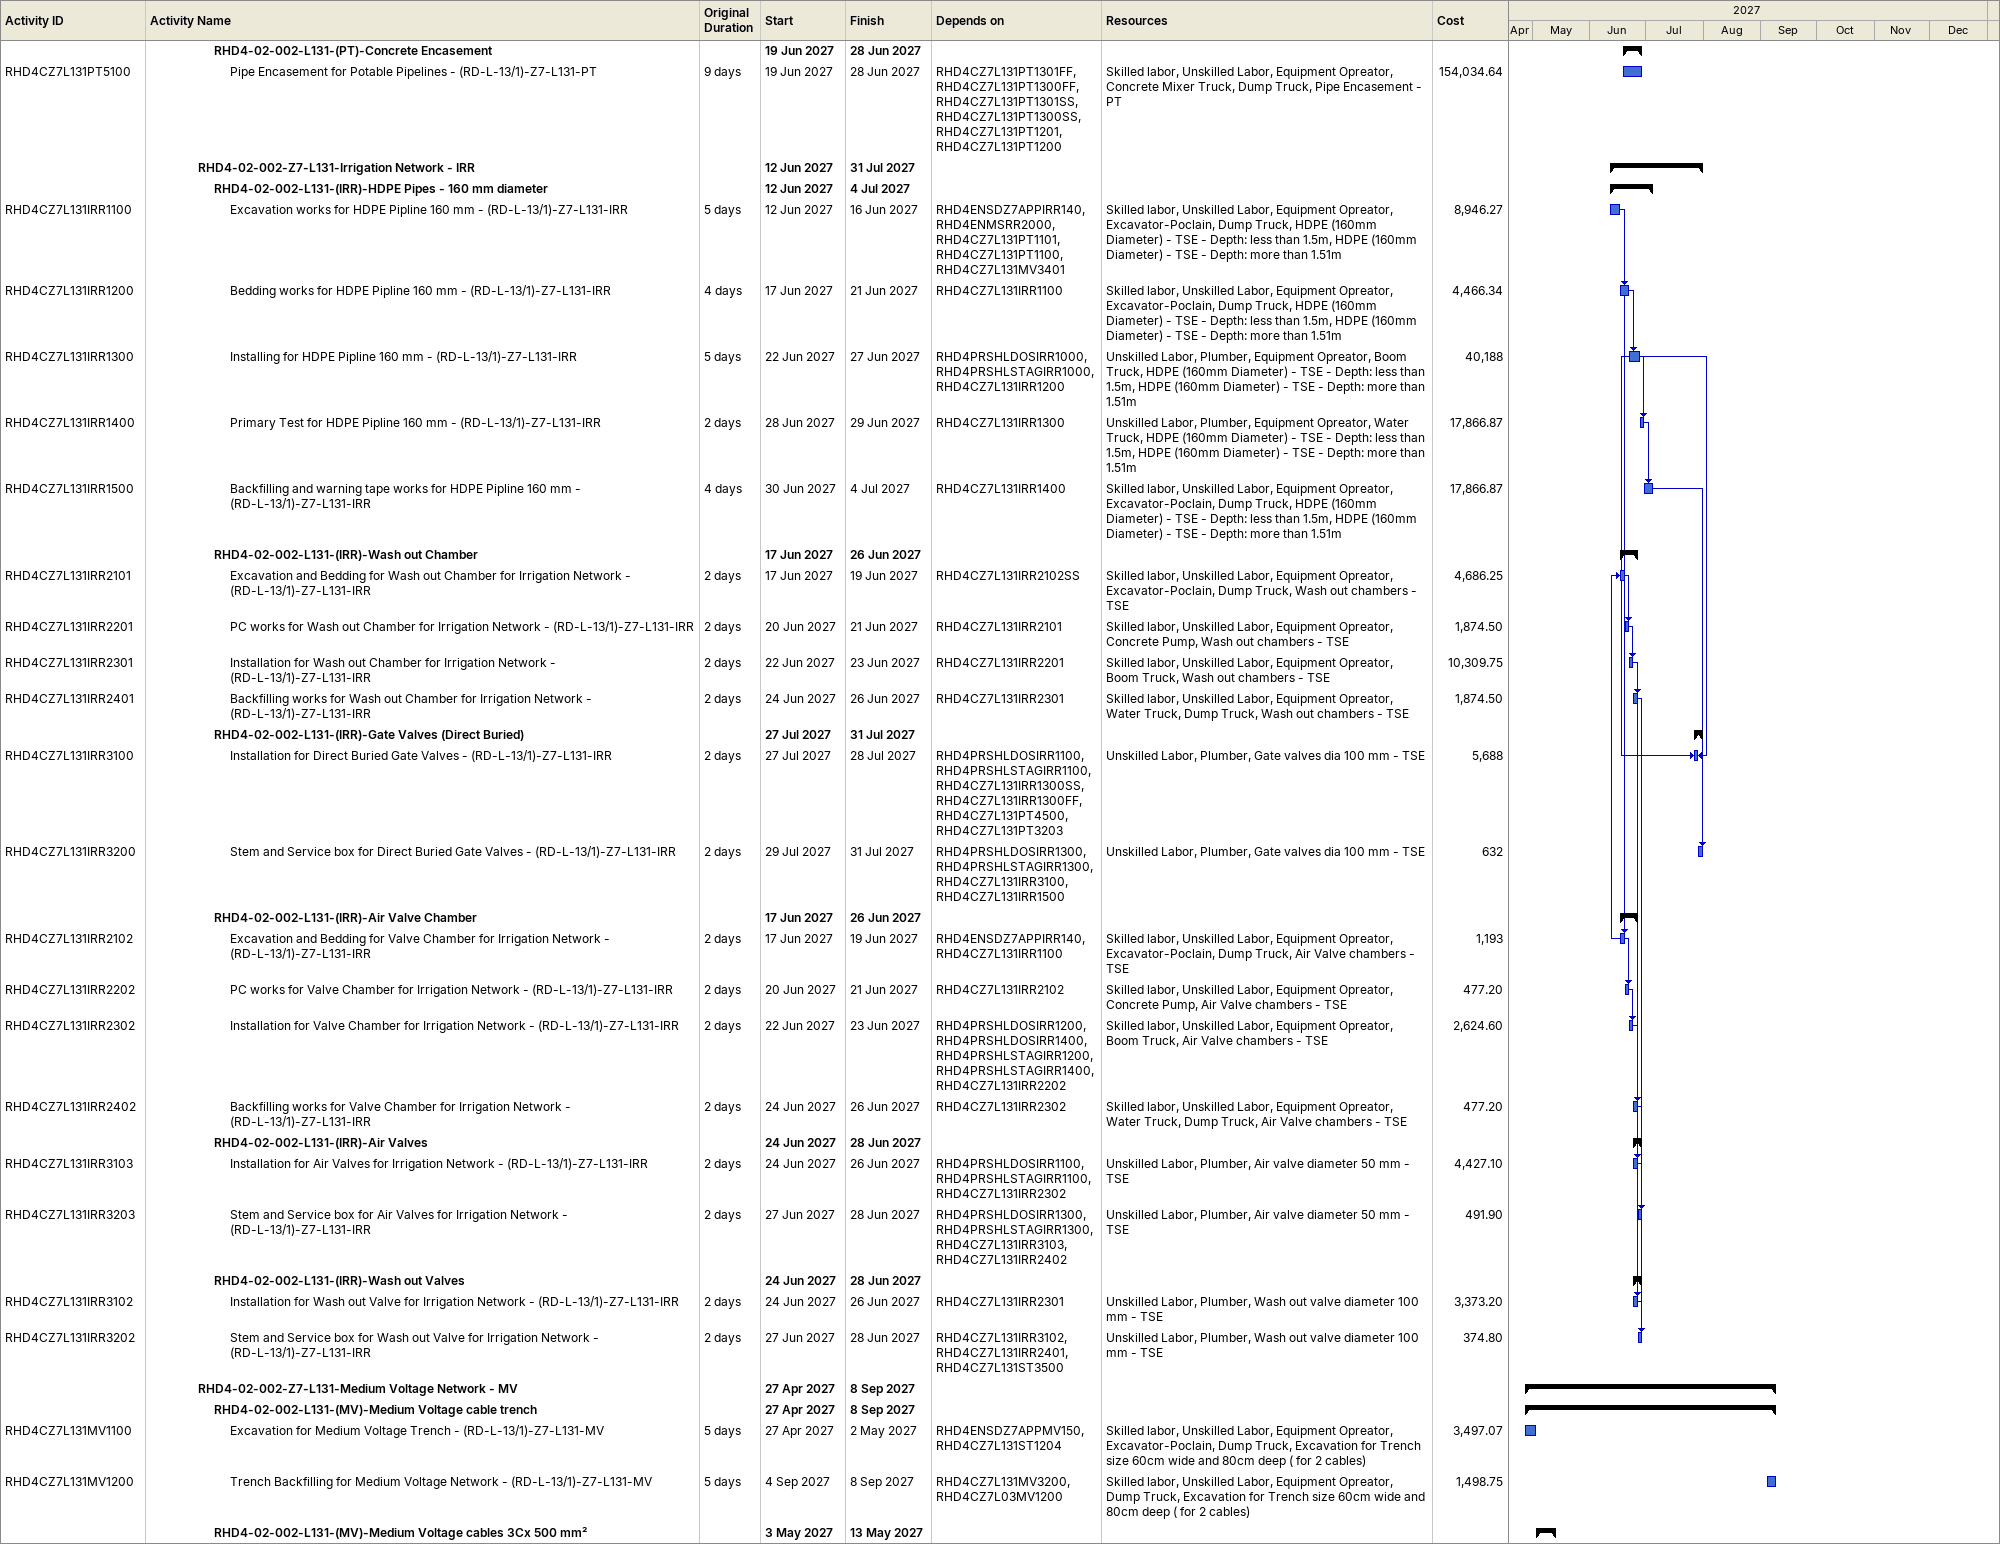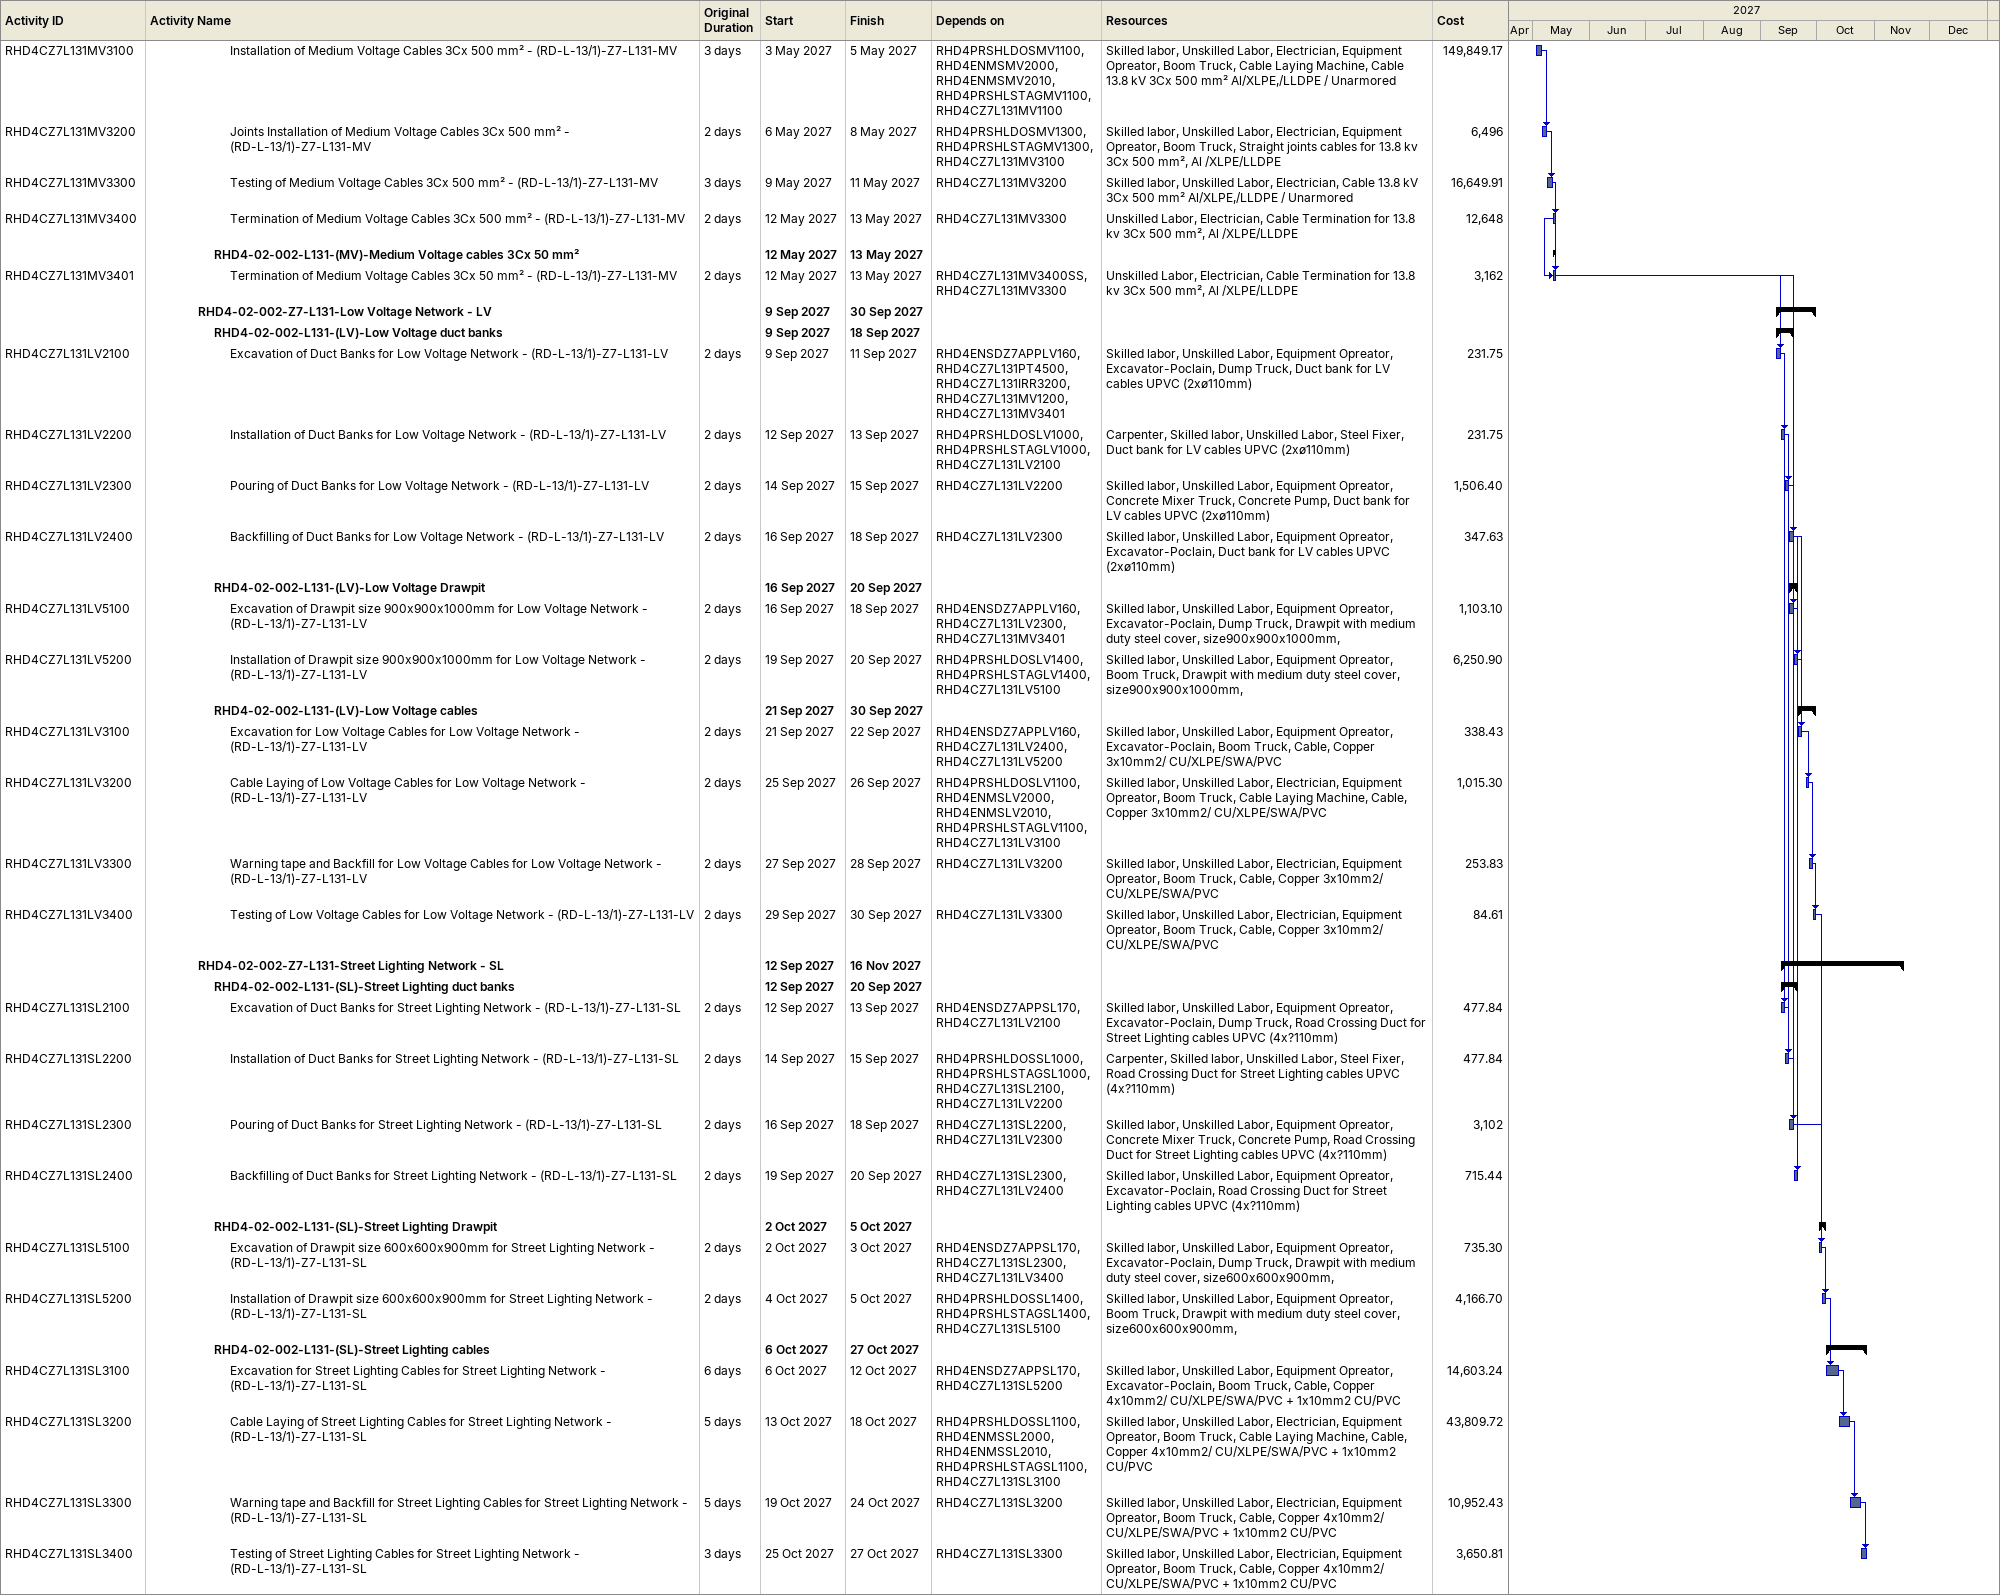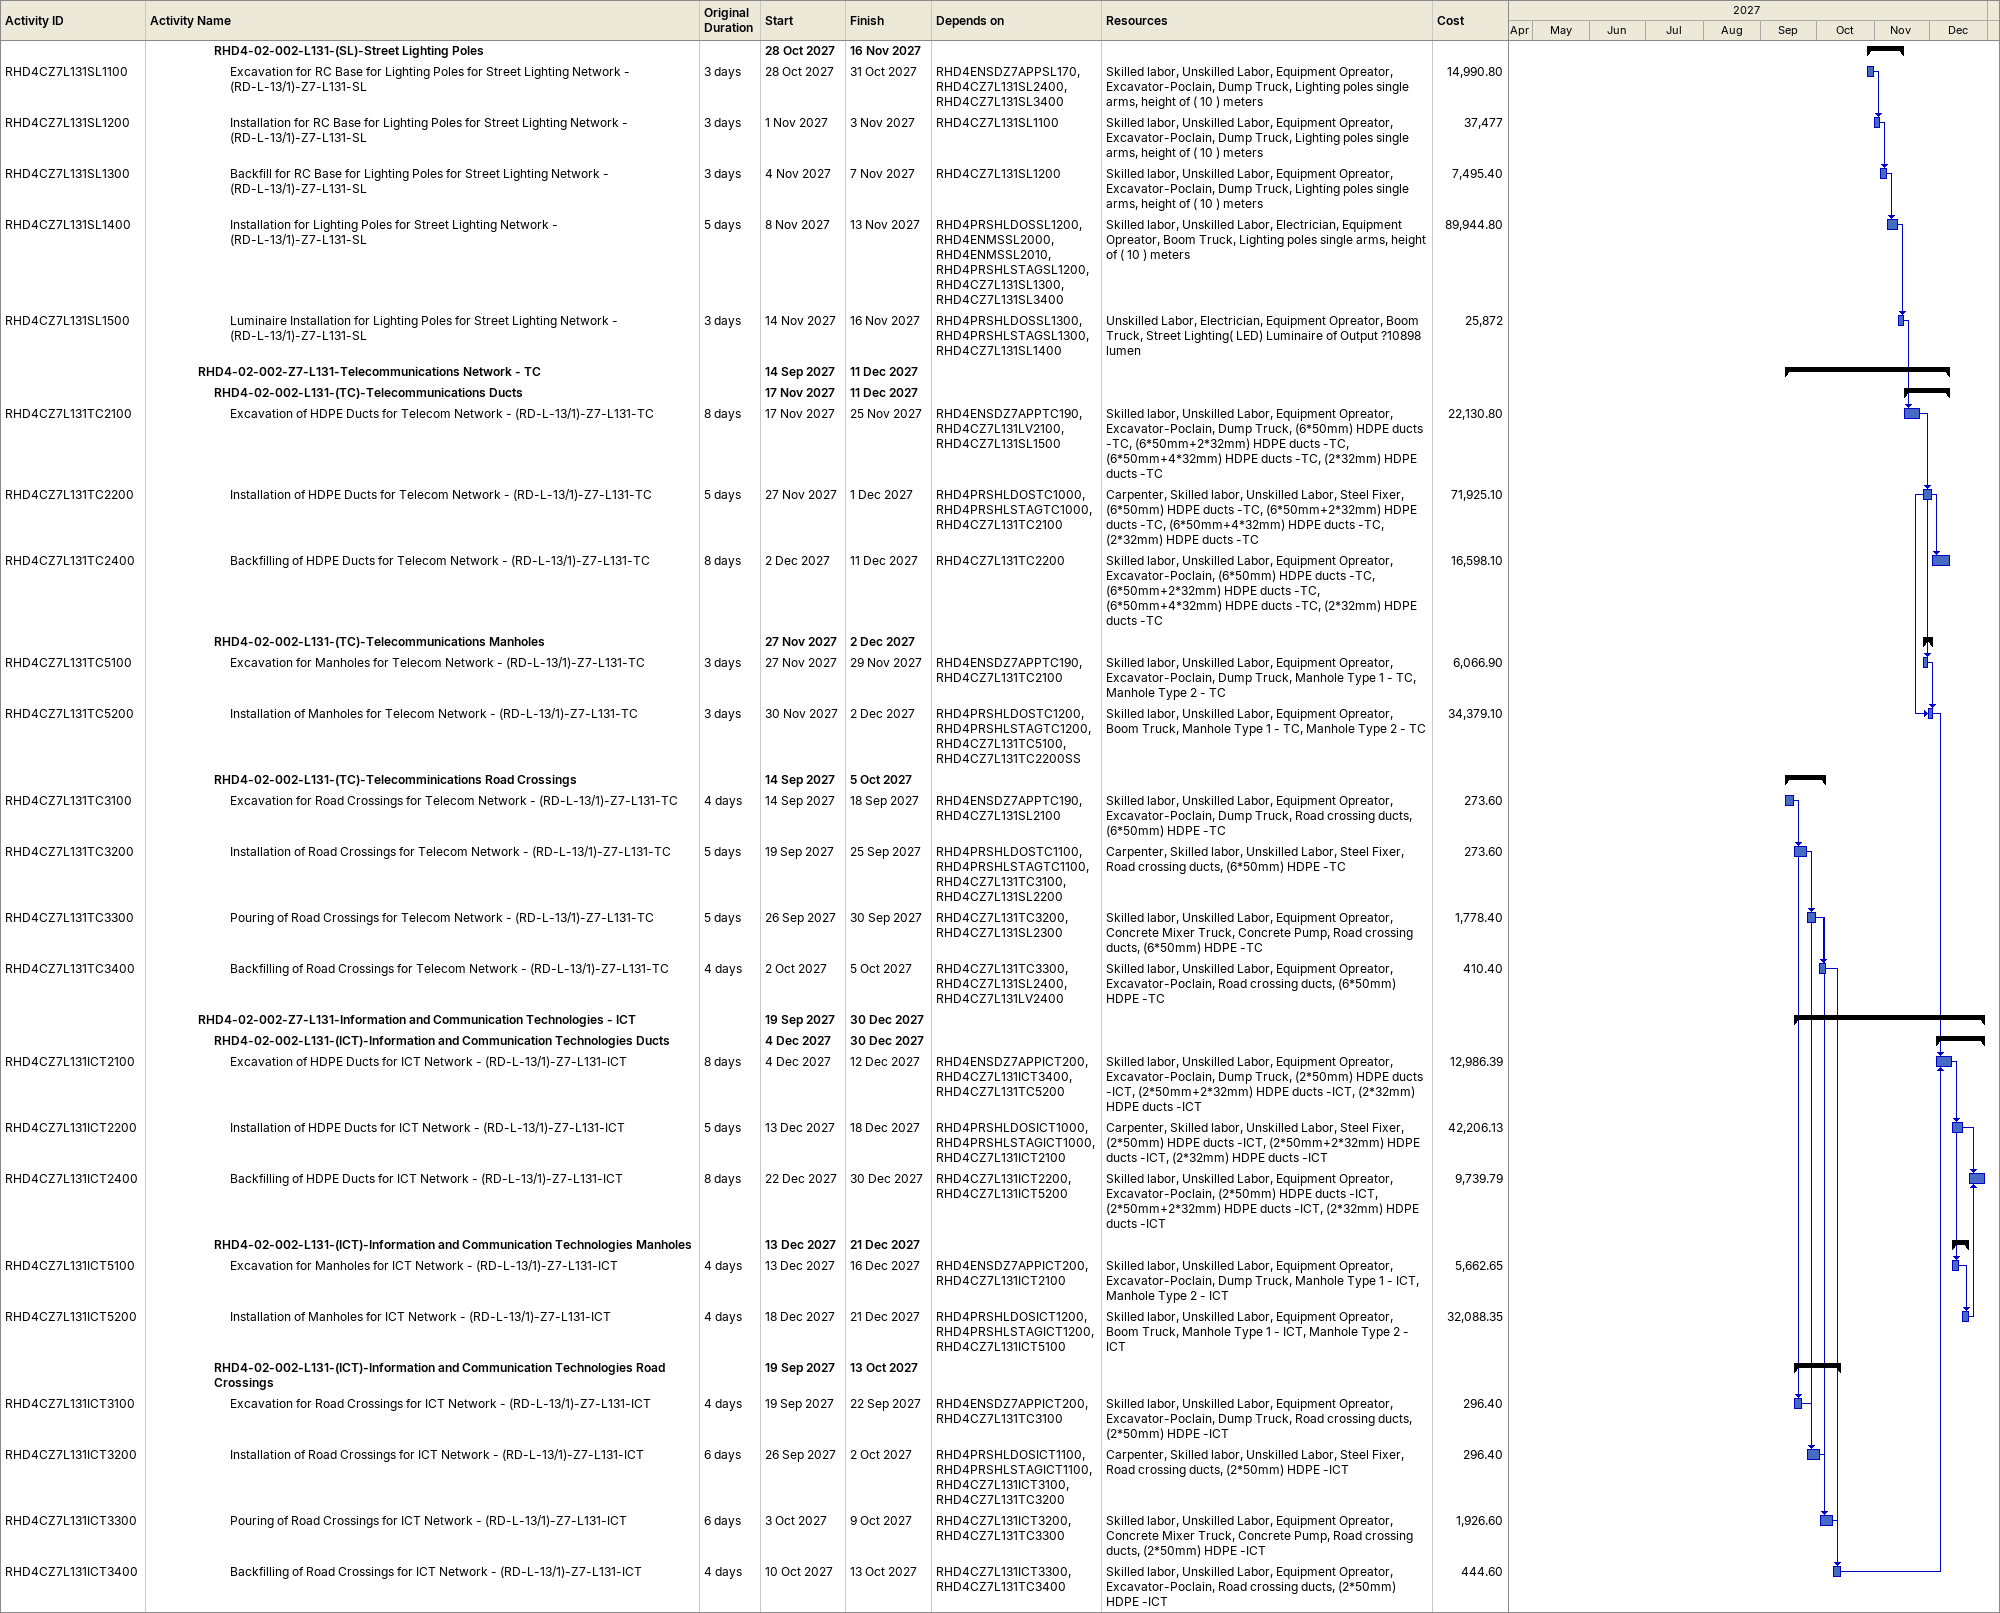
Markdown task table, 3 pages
| ID | Level | Task | Original duration | Start | Finish | Predecessors | Resources | Cost |
|---|---|---|---|---|---|---|---|---|
|  | 5 | **RHD4-02-002-L131-(PT)-Concrete Encasement** |  | 2027-06-19 | 2027-06-28 |  |  |  |
| RHD4CZ7L131PT5100 | 6 | Pipe Encasement for Potable Pipelines - (RD-L-13/1)-Z7-L131-PT | 9d | 2027-06-19 | 2027-06-28 | RHD4CZ7L131PT1301FF, RHD4CZ7L131PT1300FF, RHD4CZ7L131PT1301SS, RHD4CZ7L131PT1300SS, RHD4CZ7L131PT1201, RHD4CZ7L131PT1200 | Skilled labor, Unskilled Labor, Equipment Opreator, Concrete Mixer Truck, Dump Truck, Pipe Encasement - PT | 154034.64 |
|  | 4 | **RHD4-02-002-Z7-L131-Irrigation Network - IRR** |  | 2027-06-12 | 2027-07-31 |  |  |  |
|  | 5 | **RHD4-02-002-L131-(IRR)-HDPE Pipes - 160 mm diameter** |  | 2027-06-12 | 2027-07-04 |  |  |  |
| RHD4CZ7L131IRR1100 | 6 | Excavation works for HDPE Pipline 160 mm - (RD-L-13/1)-Z7-L131-IRR | 5d | 2027-06-12 | 2027-06-16 | RHD4ENSDZ7APPIRR140, RHD4ENMSRR2000, RHD4CZ7L131PT1101, RHD4CZ7L131PT1100, RHD4CZ7L131MV3401 | Skilled labor, Unskilled Labor, Equipment Opreator, Excavator-Poclain, Dump Truck, HDPE (160mm Diameter) - TSE - Depth: less than 1.5m, HDPE (160mm Diameter) - TSE - Depth: more than 1.51m | 8946.27 |
| RHD4CZ7L131IRR1200 | 6 | Bedding works for HDPE Pipline 160 mm - (RD-L-13/1)-Z7-L131-IRR | 4d | 2027-06-17 | 2027-06-21 | RHD4CZ7L131IRR1100 | Skilled labor, Unskilled Labor, Equipment Opreator, Excavator-Poclain, Dump Truck, HDPE (160mm Diameter) - TSE - Depth: less than 1.5m, HDPE (160mm Diameter) - TSE - Depth: more than 1.51m | 4466.34 |
| RHD4CZ7L131IRR1300 | 6 | Installing for HDPE Pipline 160 mm - (RD-L-13/1)-Z7-L131-IRR | 5d | 2027-06-22 | 2027-06-27 | RHD4PRSHLDOSIRR1000, RHD4PRSHLSTAGIRR1000, RHD4CZ7L131IRR1200 | Unskilled Labor, Plumber, Equipment Opreator, Boom Truck, HDPE (160mm Diameter) - TSE - Depth: less than 1.5m, HDPE (160mm Diameter) - TSE - Depth: more than 1.51m | 40188 |
| RHD4CZ7L131IRR1400 | 6 | Primary Test for HDPE Pipline 160 mm - (RD-L-13/1)-Z7-L131-IRR | 2d | 2027-06-28 | 2027-06-29 | RHD4CZ7L131IRR1300 | Unskilled Labor, Plumber, Equipment Opreator, Water Truck, HDPE (160mm Diameter) - TSE - Depth: less than 1.5m, HDPE (160mm Diameter) - TSE - Depth: more than 1.51m | 17866.87 |
| RHD4CZ7L131IRR1500 | 6 | Backfilling and warning tape works for HDPE Pipline 160 mm - (RD-L-13/1)-Z7-L131-IRR | 4d | 2027-06-30 | 2027-07-04 | RHD4CZ7L131IRR1400 | Skilled labor, Unskilled Labor, Equipment Opreator, Excavator-Poclain, Dump Truck, HDPE (160mm Diameter) - TSE - Depth: less than 1.5m, HDPE (160mm Diameter) - TSE - Depth: more than 1.51m | 17866.87 |
|  | 5 | **RHD4-02-002-L131-(IRR)-Wash out Chamber** |  | 2027-06-17 | 2027-06-26 |  |  |  |
| RHD4CZ7L131IRR2101 | 6 | Excavation and Bedding for Wash out Chamber for Irrigation Network - (RD-L-13/1)-Z7-L131-IRR | 2d | 2027-06-17 | 2027-06-19 | RHD4CZ7L131IRR2102SS | Skilled labor, Unskilled Labor, Equipment Opreator, Excavator-Poclain, Dump Truck, Wash out chambers - TSE | 4686.25 |
| RHD4CZ7L131IRR2201 | 6 | PC works for Wash out Chamber for Irrigation Network - (RD-L-13/1)-Z7-L131-IRR | 2d | 2027-06-20 | 2027-06-21 | RHD4CZ7L131IRR2101 | Skilled labor, Unskilled Labor, Equipment Opreator, Concrete Pump, Wash out chambers - TSE | 1874.50 |
| RHD4CZ7L131IRR2301 | 6 | Installation for Wash out Chamber for Irrigation Network - (RD-L-13/1)-Z7-L131-IRR | 2d | 2027-06-22 | 2027-06-23 | RHD4CZ7L131IRR2201 | Skilled labor, Unskilled Labor, Equipment Opreator, Boom Truck, Wash out chambers - TSE | 10309.75 |
| RHD4CZ7L131IRR2401 | 6 | Backfilling works for Wash out Chamber for Irrigation Network - (RD-L-13/1)-Z7-L131-IRR | 2d | 2027-06-24 | 2027-06-26 | RHD4CZ7L131IRR2301 | Skilled labor, Unskilled Labor, Equipment Opreator, Water Truck, Dump Truck, Wash out chambers - TSE | 1874.50 |
|  | 5 | **RHD4-02-002-L131-(IRR)-Gate Valves (Direct Buried)** |  | 2027-07-27 | 2027-07-31 |  |  |  |
| RHD4CZ7L131IRR3100 | 6 | Installation for Direct Buried Gate Valves - (RD-L-13/1)-Z7-L131-IRR | 2d | 2027-07-27 | 2027-07-28 | RHD4PRSHLDOSIRR1100, RHD4PRSHLSTAGIRR1100, RHD4CZ7L131IRR1300SS, RHD4CZ7L131IRR1300FF, RHD4CZ7L131PT4500, RHD4CZ7L131PT3203 | Unskilled Labor, Plumber, Gate valves dia 100 mm - TSE | 5688 |
| RHD4CZ7L131IRR3200 | 6 | Stem and Service box for Direct Buried Gate Valves - (RD-L-13/1)-Z7-L131-IRR | 2d | 2027-07-29 | 2027-07-31 | RHD4PRSHLDOSIRR1300, RHD4PRSHLSTAGIRR1300, RHD4CZ7L131IRR3100, RHD4CZ7L131IRR1500 | Unskilled Labor, Plumber, Gate valves dia 100 mm - TSE | 632 |
|  | 5 | **RHD4-02-002-L131-(IRR)-Air Valve Chamber** |  | 2027-06-17 | 2027-06-26 |  |  |  |
| RHD4CZ7L131IRR2102 | 6 | Excavation and Bedding for Valve Chamber for Irrigation Network - (RD-L-13/1)-Z7-L131-IRR | 2d | 2027-06-17 | 2027-06-19 | RHD4ENSDZ7APPIRR140, RHD4CZ7L131IRR1100 | Skilled labor, Unskilled Labor, Equipment Opreator, Excavator-Poclain, Dump Truck, Air Valve chambers - TSE | 1193 |
| RHD4CZ7L131IRR2202 | 6 | PC works for Valve Chamber for Irrigation Network - (RD-L-13/1)-Z7-L131-IRR | 2d | 2027-06-20 | 2027-06-21 | RHD4CZ7L131IRR2102 | Skilled labor, Unskilled Labor, Equipment Opreator, Concrete Pump, Air Valve chambers - TSE | 477.20 |
| RHD4CZ7L131IRR2302 | 6 | Installation for Valve Chamber for Irrigation Network - (RD-L-13/1)-Z7-L131-IRR | 2d | 2027-06-22 | 2027-06-23 | RHD4PRSHLDOSIRR1200, RHD4PRSHLDOSIRR1400, RHD4PRSHLSTAGIRR1200, RHD4PRSHLSTAGIRR1400, RHD4CZ7L131IRR2202 | Skilled labor, Unskilled Labor, Equipment Opreator, Boom Truck, Air Valve chambers - TSE | 2624.60 |
| RHD4CZ7L131IRR2402 | 6 | Backfilling works for Valve Chamber for Irrigation Network - (RD-L-13/1)-Z7-L131-IRR | 2d | 2027-06-24 | 2027-06-26 | RHD4CZ7L131IRR2302 | Skilled labor, Unskilled Labor, Equipment Opreator, Water Truck, Dump Truck, Air Valve chambers - TSE | 477.20 |
|  | 5 | **RHD4-02-002-L131-(IRR)-Air Valves** |  | 2027-06-24 | 2027-06-28 |  |  |  |
| RHD4CZ7L131IRR3103 | 6 | Installation for Air Valves for Irrigation Network - (RD-L-13/1)-Z7-L131-IRR | 2d | 2027-06-24 | 2027-06-26 | RHD4PRSHLDOSIRR1100, RHD4PRSHLSTAGIRR1100, RHD4CZ7L131IRR2302 | Unskilled Labor, Plumber, Air valve diameter 50 mm - TSE | 4427.10 |
| RHD4CZ7L131IRR3203 | 6 | Stem and Service box for Air Valves for Irrigation Network - (RD-L-13/1)-Z7-L131-IRR | 2d | 2027-06-27 | 2027-06-28 | RHD4PRSHLDOSIRR1300, RHD4PRSHLSTAGIRR1300, RHD4CZ7L131IRR3103, RHD4CZ7L131IRR2402 | Unskilled Labor, Plumber, Air valve diameter 50 mm - TSE | 491.90 |
|  | 5 | **RHD4-02-002-L131-(IRR)-Wash out Valves** |  | 2027-06-24 | 2027-06-28 |  |  |  |
| RHD4CZ7L131IRR3102 | 6 | Installation for Wash out Valve for Irrigation Network - (RD-L-13/1)-Z7-L131-IRR | 2d | 2027-06-24 | 2027-06-26 | RHD4CZ7L131IRR2301 | Unskilled Labor, Plumber, Wash out valve diameter 100 mm - TSE | 3373.20 |
| RHD4CZ7L131IRR3202 | 6 | Stem and Service box for Wash out Valve for Irrigation Network - (RD-L-13/1)-Z7-L131-IRR | 2d | 2027-06-27 | 2027-06-28 | RHD4CZ7L131IRR3102, RHD4CZ7L131IRR2401, RHD4CZ7L131ST3500 | Unskilled Labor, Plumber, Wash out valve diameter 100 mm - TSE | 374.80 |
|  | 4 | **RHD4-02-002-Z7-L131-Medium Voltage Network - MV** |  | 2027-04-27 | 2027-09-08 |  |  |  |
|  | 5 | **RHD4-02-002-L131-(MV)-Medium Voltage cable trench** |  | 2027-04-27 | 2027-09-08 |  |  |  |
| RHD4CZ7L131MV1100 | 6 | Excavation for Medium Voltage Trench - (RD-L-13/1)-Z7-L131-MV | 5d | 2027-04-27 | 2027-05-02 | RHD4ENSDZ7APPMV150, RHD4CZ7L131ST1204 | Skilled labor, Unskilled Labor, Equipment Opreator, Excavator-Poclain, Dump Truck, Excavation for Trench size 60cm wide and 80cm deep ( for 2 cables) | 3497.07 |
| RHD4CZ7L131MV1200 | 6 | Trench Backfilling for Medium Voltage Network - (RD-L-13/1)-Z7-L131-MV | 5d | 2027-09-04 | 2027-09-08 | RHD4CZ7L131MV3200, RHD4CZ7L03MV1200 | Skilled labor, Unskilled Labor, Equipment Opreator, Dump Truck, Excavation for Trench size 60cm wide and 80cm deep ( for 2 cables) | 1498.75 |
|  | 5 | **RHD4-02-002-L131-(MV)-Medium Voltage cables 3Cx 500 mm²** |  | 2027-05-03 | 2027-05-13 |  |  |  |
| RHD4CZ7L131MV3100 | 6 | Installation of Medium Voltage Cables 3Cx 500 mm² - (RD-L-13/1)-Z7-L131-MV | 3d | 2027-05-03 | 2027-05-05 | RHD4PRSHLDOSMV1100, RHD4ENMSMV2000, RHD4ENMSMV2010, RHD4PRSHLSTAGMV1100, RHD4CZ7L131MV1100 | Skilled labor, Unskilled Labor, Electrician, Equipment Opreator, Boom Truck, Cable Laying Machine, Cable 13.8 kV 3Cx 500 mm² Al/XLPE,/LLDPE / Unarmored | 149849.17 |
| RHD4CZ7L131MV3200 | 6 | Joints Installation of Medium Voltage Cables 3Cx 500 mm² - (RD-L-13/1)-Z7-L131-MV | 2d | 2027-05-06 | 2027-05-08 | RHD4PRSHLDOSMV1300, RHD4PRSHLSTAGMV1300, RHD4CZ7L131MV3100 | Skilled labor, Unskilled Labor, Electrician, Equipment Opreator, Boom Truck, Straight joints cables for 13.8 kv 3Cx 500 mm², Al /XLPE/LLDPE | 6496 |
| RHD4CZ7L131MV3300 | 6 | Testing of Medium Voltage Cables 3Cx 500 mm² - (RD-L-13/1)-Z7-L131-MV | 3d | 2027-05-09 | 2027-05-11 | RHD4CZ7L131MV3200 | Skilled labor, Unskilled Labor, Electrician, Cable 13.8 kV 3Cx 500 mm² Al/XLPE,/LLDPE / Unarmored | 16649.91 |
| RHD4CZ7L131MV3400 | 6 | Termination of Medium Voltage Cables 3Cx 500 mm² - (RD-L-13/1)-Z7-L131-MV | 2d | 2027-05-12 | 2027-05-13 | RHD4CZ7L131MV3300 | Unskilled Labor, Electrician, Cable Termination for 13.8 kv 3Cx 500 mm², Al /XLPE/LLDPE | 12648 |
|  | 5 | **RHD4-02-002-L131-(MV)-Medium Voltage cables 3Cx 50 mm²** |  | 2027-05-12 | 2027-05-13 |  |  |  |
| RHD4CZ7L131MV3401 | 6 | Termination of Medium Voltage Cables 3Cx 50 mm² - (RD-L-13/1)-Z7-L131-MV | 2d | 2027-05-12 | 2027-05-13 | RHD4CZ7L131MV3400SS, RHD4CZ7L131MV3300 | Unskilled Labor, Electrician, Cable Termination for 13.8 kv 3Cx 500 mm², Al /XLPE/LLDPE | 3162 |
|  | 4 | **RHD4-02-002-Z7-L131-Low Voltage Network - LV** |  | 2027-09-09 | 2027-09-30 |  |  |  |
|  | 5 | **RHD4-02-002-L131-(LV)-Low Voltage duct banks** |  | 2027-09-09 | 2027-09-18 |  |  |  |
| RHD4CZ7L131LV2100 | 6 | Excavation of Duct Banks for Low Voltage Network - (RD-L-13/1)-Z7-L131-LV | 2d | 2027-09-09 | 2027-09-11 | RHD4ENSDZ7APPLV160, RHD4CZ7L131PT4500, RHD4CZ7L131IRR3200, RHD4CZ7L131MV1200, RHD4CZ7L131MV3401 | Skilled labor, Unskilled Labor, Equipment Opreator, Excavator-Poclain, Dump Truck, Duct bank for LV cables UPVC (2xø110mm) | 231.75 |
| RHD4CZ7L131LV2200 | 6 | Installation of Duct Banks for Low Voltage Network - (RD-L-13/1)-Z7-L131-LV | 2d | 2027-09-12 | 2027-09-13 | RHD4PRSHLDOSLV1000, RHD4PRSHLSTAGLV1000, RHD4CZ7L131LV2100 | Carpenter, Skilled labor, Unskilled Labor, Steel Fixer, Duct bank for LV cables UPVC (2xø110mm) | 231.75 |
| RHD4CZ7L131LV2300 | 6 | Pouring of Duct Banks for Low Voltage Network - (RD-L-13/1)-Z7-L131-LV | 2d | 2027-09-14 | 2027-09-15 | RHD4CZ7L131LV2200 | Skilled labor, Unskilled Labor, Equipment Opreator, Concrete Mixer Truck, Concrete Pump, Duct bank for LV cables UPVC (2xø110mm) | 1506.40 |
| RHD4CZ7L131LV2400 | 6 | Backfilling of Duct Banks for Low Voltage Network - (RD-L-13/1)-Z7-L131-LV | 2d | 2027-09-16 | 2027-09-18 | RHD4CZ7L131LV2300 | Skilled labor, Unskilled Labor, Equipment Opreator, Excavator-Poclain, Duct bank for LV cables UPVC (2xø110mm) | 347.63 |
|  | 5 | **RHD4-02-002-L131-(LV)-Low Voltage Drawpit** |  | 2027-09-16 | 2027-09-20 |  |  |  |
| RHD4CZ7L131LV5100 | 6 | Excavation of Drawpit size 900x900x1000mm for Low Voltage Network - (RD-L-13/1)-Z7-L131-LV | 2d | 2027-09-16 | 2027-09-18 | RHD4ENSDZ7APPLV160, RHD4CZ7L131LV2300, RHD4CZ7L131MV3401 | Skilled labor, Unskilled Labor, Equipment Opreator, Excavator-Poclain, Dump Truck, Drawpit with medium duty steel cover, size900x900x1000mm, | 1103.10 |
| RHD4CZ7L131LV5200 | 6 | Installation of Drawpit size 900x900x1000mm for Low Voltage Network - (RD-L-13/1)-Z7-L131-LV | 2d | 2027-09-19 | 2027-09-20 | RHD4PRSHLDOSLV1400, RHD4PRSHLSTAGLV1400, RHD4CZ7L131LV5100 | Skilled labor, Unskilled Labor, Equipment Opreator, Boom Truck, Drawpit with medium duty steel cover, size900x900x1000mm, | 6250.90 |
|  | 5 | **RHD4-02-002-L131-(LV)-Low Voltage cables** |  | 2027-09-21 | 2027-09-30 |  |  |  |
| RHD4CZ7L131LV3100 | 6 | Excavation for Low Voltage Cables for Low Voltage Network - (RD-L-13/1)-Z7-L131-LV | 2d | 2027-09-21 | 2027-09-22 | RHD4ENSDZ7APPLV160, RHD4CZ7L131LV2400, RHD4CZ7L131LV5200 | Skilled labor, Unskilled Labor, Equipment Opreator, Excavator-Poclain, Boom Truck, Cable, Copper 3x10mm2/ CU/XLPE/SWA/PVC | 338.43 |
| RHD4CZ7L131LV3200 | 6 | Cable Laying of Low Voltage Cables for Low Voltage Network - (RD-L-13/1)-Z7-L131-LV | 2d | 2027-09-25 | 2027-09-26 | RHD4PRSHLDOSLV1100, RHD4ENMSLV2000, RHD4ENMSLV2010, RHD4PRSHLSTAGLV1100, RHD4CZ7L131LV3100 | Skilled labor, Unskilled Labor, Electrician, Equipment Opreator, Boom Truck, Cable Laying Machine, Cable, Copper 3x10mm2/ CU/XLPE/SWA/PVC | 1015.30 |
| RHD4CZ7L131LV3300 | 6 | Warning tape and Backfill for Low Voltage Cables for Low Voltage Network - (RD-L-13/1)-Z7-L131-LV | 2d | 2027-09-27 | 2027-09-28 | RHD4CZ7L131LV3200 | Skilled labor, Unskilled Labor, Electrician, Equipment Opreator, Boom Truck, Cable, Copper 3x10mm2/ CU/XLPE/SWA/PVC | 253.83 |
| RHD4CZ7L131LV3400 | 6 | Testing of Low Voltage Cables for Low Voltage Network - (RD-L-13/1)-Z7-L131-LV | 2d | 2027-09-29 | 2027-09-30 | RHD4CZ7L131LV3300 | Skilled labor, Unskilled Labor, Electrician, Equipment Opreator, Boom Truck, Cable, Copper 3x10mm2/ CU/XLPE/SWA/PVC | 84.61 |
|  | 4 | **RHD4-02-002-Z7-L131-Street Lighting Network - SL** |  | 2027-09-12 | 2027-11-16 |  |  |  |
|  | 5 | **RHD4-02-002-L131-(SL)-Street Lighting duct banks** |  | 2027-09-12 | 2027-09-20 |  |  |  |
| RHD4CZ7L131SL2100 | 6 | Excavation of Duct Banks for Street Lighting Network - (RD-L-13/1)-Z7-L131-SL | 2d | 2027-09-12 | 2027-09-13 | RHD4ENSDZ7APPSL170, RHD4CZ7L131LV2100 | Skilled labor, Unskilled Labor, Equipment Opreator, Excavator-Poclain, Dump Truck, Road Crossing Duct for Street Lighting cables UPVC (4x?110mm) | 477.84 |
| RHD4CZ7L131SL2200 | 6 | Installation of Duct Banks for Street Lighting Network - (RD-L-13/1)-Z7-L131-SL | 2d | 2027-09-14 | 2027-09-15 | RHD4PRSHLDOSSL1000, RHD4PRSHLSTAGSL1000, RHD4CZ7L131SL2100, RHD4CZ7L131LV2200 | Carpenter, Skilled labor, Unskilled Labor, Steel Fixer, Road Crossing Duct for Street Lighting cables UPVC (4x?110mm) | 477.84 |
| RHD4CZ7L131SL2300 | 6 | Pouring of Duct Banks for Street Lighting Network - (RD-L-13/1)-Z7-L131-SL | 2d | 2027-09-16 | 2027-09-18 | RHD4CZ7L131SL2200, RHD4CZ7L131LV2300 | Skilled labor, Unskilled Labor, Equipment Opreator, Concrete Mixer Truck, Concrete Pump, Road Crossing Duct for Street Lighting cables UPVC (4x?110mm) | 3102 |
| RHD4CZ7L131SL2400 | 6 | Backfilling of Duct Banks for Street Lighting Network - (RD-L-13/1)-Z7-L131-SL | 2d | 2027-09-19 | 2027-09-20 | RHD4CZ7L131SL2300, RHD4CZ7L131LV2400 | Skilled labor, Unskilled Labor, Equipment Opreator, Excavator-Poclain, Road Crossing Duct for Street Lighting cables UPVC (4x?110mm) | 715.44 |
|  | 5 | **RHD4-02-002-L131-(SL)-Street Lighting Drawpit** |  | 2027-10-02 | 2027-10-05 |  |  |  |
| RHD4CZ7L131SL5100 | 6 | Excavation of Drawpit size 600x600x900mm for Street Lighting Network - (RD-L-13/1)-Z7-L131-SL | 2d | 2027-10-02 | 2027-10-03 | RHD4ENSDZ7APPSL170, RHD4CZ7L131SL2300, RHD4CZ7L131LV3400 | Skilled labor, Unskilled Labor, Equipment Opreator, Excavator-Poclain, Dump Truck, Drawpit with medium duty steel cover, size600x600x900mm, | 735.30 |
| RHD4CZ7L131SL5200 | 6 | Installation of Drawpit size 600x600x900mm for Street Lighting Network - (RD-L-13/1)-Z7-L131-SL | 2d | 2027-10-04 | 2027-10-05 | RHD4PRSHLDOSSL1400, RHD4PRSHLSTAGSL1400, RHD4CZ7L131SL5100 | Skilled labor, Unskilled Labor, Equipment Opreator, Boom Truck, Drawpit with medium duty steel cover, size600x600x900mm, | 4166.70 |
|  | 5 | **RHD4-02-002-L131-(SL)-Street Lighting cables** |  | 2027-10-06 | 2027-10-27 |  |  |  |
| RHD4CZ7L131SL3100 | 6 | Excavation for Street Lighting Cables for Street Lighting Network - (RD-L-13/1)-Z7-L131-SL | 6d | 2027-10-06 | 2027-10-12 | RHD4ENSDZ7APPSL170, RHD4CZ7L131SL5200 | Skilled labor, Unskilled Labor, Equipment Opreator, Excavator-Poclain, Boom Truck, Cable, Copper 4x10mm2/ CU/XLPE/SWA/PVC + 1x10mm2 CU/PVC | 14603.24 |
| RHD4CZ7L131SL3200 | 6 | Cable Laying of Street Lighting Cables for Street Lighting Network - (RD-L-13/1)-Z7-L131-SL | 5d | 2027-10-13 | 2027-10-18 | RHD4PRSHLDOSSL1100, RHD4ENMSSL2000, RHD4ENMSSL2010, RHD4PRSHLSTAGSL1100, RHD4CZ7L131SL3100 | Skilled labor, Unskilled Labor, Electrician, Equipment Opreator, Boom Truck, Cable Laying Machine, Cable, Copper 4x10mm2/ CU/XLPE/SWA/PVC + 1x10mm2 CU/PVC | 43809.72 |
| RHD4CZ7L131SL3300 | 6 | Warning tape and Backfill for Street Lighting Cables for Street Lighting Network - (RD-L-13/1)-Z7-L131-SL | 5d | 2027-10-19 | 2027-10-24 | RHD4CZ7L131SL3200 | Skilled labor, Unskilled Labor, Electrician, Equipment Opreator, Boom Truck, Cable, Copper 4x10mm2/ CU/XLPE/SWA/PVC + 1x10mm2 CU/PVC | 10952.43 |
| RHD4CZ7L131SL3400 | 6 | Testing of Street Lighting Cables for Street Lighting Network - (RD-L-13/1)-Z7-L131-SL | 3d | 2027-10-25 | 2027-10-27 | RHD4CZ7L131SL3300 | Skilled labor, Unskilled Labor, Electrician, Equipment Opreator, Boom Truck, Cable, Copper 4x10mm2/ CU/XLPE/SWA/PVC + 1x10mm2 CU/PVC | 3650.81 |
|  | 5 | **RHD4-02-002-L131-(SL)-Street Lighting Poles** |  | 2027-10-28 | 2027-11-16 |  |  |  |
| RHD4CZ7L131SL1100 | 6 | Excavation for RC Base for Lighting Poles for Street Lighting Network - (RD-L-13/1)-Z7-L131-SL | 3d | 2027-10-28 | 2027-10-31 | RHD4ENSDZ7APPSL170, RHD4CZ7L131SL2400, RHD4CZ7L131SL3400 | Skilled labor, Unskilled Labor, Equipment Opreator, Excavator-Poclain, Dump Truck, Lighting poles single arms, height of ( 10 ) meters | 14990.80 |
| RHD4CZ7L131SL1200 | 6 | Installation for RC Base for Lighting Poles for Street Lighting Network - (RD-L-13/1)-Z7-L131-SL | 3d | 2027-11-01 | 2027-11-03 | RHD4CZ7L131SL1100 | Skilled labor, Unskilled Labor, Equipment Opreator, Excavator-Poclain, Dump Truck, Lighting poles single arms, height of ( 10 ) meters | 37477 |
| RHD4CZ7L131SL1300 | 6 | Backfill for RC Base for Lighting Poles for Street Lighting Network - (RD-L-13/1)-Z7-L131-SL | 3d | 2027-11-04 | 2027-11-07 | RHD4CZ7L131SL1200 | Skilled labor, Unskilled Labor, Equipment Opreator, Excavator-Poclain, Dump Truck, Lighting poles single arms, height of ( 10 ) meters | 7495.40 |
| RHD4CZ7L131SL1400 | 6 | Installation for Lighting Poles for Street Lighting Network - (RD-L-13/1)-Z7-L131-SL | 5d | 2027-11-08 | 2027-11-13 | RHD4PRSHLDOSSL1200, RHD4ENMSSL2000, RHD4ENMSSL2010, RHD4PRSHLSTAGSL1200, RHD4CZ7L131SL1300, RHD4CZ7L131SL3400 | Skilled labor, Unskilled Labor, Electrician, Equipment Opreator, Boom Truck, Lighting poles single arms, height of ( 10 ) meters | 89944.80 |
| RHD4CZ7L131SL1500 | 6 | Luminaire Installation for Lighting Poles for Street Lighting Network - (RD-L-13/1)-Z7-L131-SL | 3d | 2027-11-14 | 2027-11-16 | RHD4PRSHLDOSSL1300, RHD4PRSHLSTAGSL1300, RHD4CZ7L131SL1400 | Unskilled Labor, Electrician, Equipment Opreator, Boom Truck, Street Lighting( LED) Luminaire of Output ?10898 lumen | 25872 |
|  | 4 | **RHD4-02-002-Z7-L131-Telecommunications Network - TC** |  | 2027-09-14 | 2027-12-11 |  |  |  |
|  | 5 | **RHD4-02-002-L131-(TC)-Telecommunications Ducts** |  | 2027-11-17 | 2027-12-11 |  |  |  |
| RHD4CZ7L131TC2100 | 6 | Excavation of HDPE Ducts for Telecom Network - (RD-L-13/1)-Z7-L131-TC | 8d | 2027-11-17 | 2027-11-25 | RHD4ENSDZ7APPTC190, RHD4CZ7L131LV2100, RHD4CZ7L131SL1500 | Skilled labor, Unskilled Labor, Equipment Opreator, Excavator-Poclain, Dump Truck, (6*50mm) HDPE ducts -TC, (6*50mm+2*32mm) HDPE ducts -TC, (6*50mm+4*32mm) HDPE ducts -TC, (2*32mm) HDPE ducts -TC | 22130.80 |
| RHD4CZ7L131TC2200 | 6 | Installation of HDPE Ducts for Telecom Network - (RD-L-13/1)-Z7-L131-TC | 5d | 2027-11-27 | 2027-12-01 | RHD4PRSHLDOSTC1000, RHD4PRSHLSTAGTC1000, RHD4CZ7L131TC2100 | Carpenter, Skilled labor, Unskilled Labor, Steel Fixer, (6*50mm) HDPE ducts -TC, (6*50mm+2*32mm) HDPE ducts -TC, (6*50mm+4*32mm) HDPE ducts -TC, (2*32mm) HDPE ducts -TC | 71925.10 |
| RHD4CZ7L131TC2400 | 6 | Backfilling of HDPE Ducts for Telecom Network - (RD-L-13/1)-Z7-L131-TC | 8d | 2027-12-02 | 2027-12-11 | RHD4CZ7L131TC2200 | Skilled labor, Unskilled Labor, Equipment Opreator, Excavator-Poclain, (6*50mm) HDPE ducts -TC, (6*50mm+2*32mm) HDPE ducts -TC, (6*50mm+4*32mm) HDPE ducts -TC, (2*32mm) HDPE ducts -TC | 16598.10 |
|  | 5 | **RHD4-02-002-L131-(TC)-Telecommunications Manholes** |  | 2027-11-27 | 2027-12-02 |  |  |  |
| RHD4CZ7L131TC5100 | 6 | Excavation for Manholes for Telecom Network - (RD-L-13/1)-Z7-L131-TC | 3d | 2027-11-27 | 2027-11-29 | RHD4ENSDZ7APPTC190, RHD4CZ7L131TC2100 | Skilled labor, Unskilled Labor, Equipment Opreator, Excavator-Poclain, Dump Truck, Manhole Type 1 - TC, Manhole Type 2 - TC | 6066.90 |
| RHD4CZ7L131TC5200 | 6 | Installation of Manholes for Telecom Network - (RD-L-13/1)-Z7-L131-TC | 3d | 2027-11-30 | 2027-12-02 | RHD4PRSHLDOSTC1200, RHD4PRSHLSTAGTC1200, RHD4CZ7L131TC5100, RHD4CZ7L131TC2200SS | Skilled labor, Unskilled Labor, Equipment Opreator, Boom Truck, Manhole Type 1 - TC, Manhole Type 2 - TC | 34379.10 |
|  | 5 | **RHD4-02-002-L131-(TC)-Telecomminications Road Crossings** |  | 2027-09-14 | 2027-10-05 |  |  |  |
| RHD4CZ7L131TC3100 | 6 | Excavation for Road Crossings for Telecom Network - (RD-L-13/1)-Z7-L131-TC | 4d | 2027-09-14 | 2027-09-18 | RHD4ENSDZ7APPTC190, RHD4CZ7L131SL2100 | Skilled labor, Unskilled Labor, Equipment Opreator, Excavator-Poclain, Dump Truck, Road crossing ducts, (6*50mm) HDPE -TC | 273.60 |
| RHD4CZ7L131TC3200 | 6 | Installation of Road Crossings for Telecom Network - (RD-L-13/1)-Z7-L131-TC | 5d | 2027-09-19 | 2027-09-25 | RHD4PRSHLDOSTC1100, RHD4PRSHLSTAGTC1100, RHD4CZ7L131TC3100, RHD4CZ7L131SL2200 | Carpenter, Skilled labor, Unskilled Labor, Steel Fixer, Road crossing ducts, (6*50mm) HDPE -TC | 273.60 |
| RHD4CZ7L131TC3300 | 6 | Pouring of Road Crossings for Telecom Network - (RD-L-13/1)-Z7-L131-TC | 5d | 2027-09-26 | 2027-09-30 | RHD4CZ7L131TC3200, RHD4CZ7L131SL2300 | Skilled labor, Unskilled Labor, Equipment Opreator, Concrete Mixer Truck, Concrete Pump, Road crossing ducts, (6*50mm) HDPE -TC | 1778.40 |
| RHD4CZ7L131TC3400 | 6 | Backfilling of Road Crossings for Telecom Network - (RD-L-13/1)-Z7-L131-TC | 4d | 2027-10-02 | 2027-10-05 | RHD4CZ7L131TC3300, RHD4CZ7L131SL2400, RHD4CZ7L131LV2400 | Skilled labor, Unskilled Labor, Equipment Opreator, Excavator-Poclain, Road crossing ducts, (6*50mm) HDPE -TC | 410.40 |
|  | 4 | **RHD4-02-002-Z7-L131-Information and Communication Technologies - ICT** |  | 2027-09-19 | 2027-12-30 |  |  |  |
|  | 5 | **RHD4-02-002-L131-(ICT)-Information and Communication Technologies Ducts** |  | 2027-12-04 | 2027-12-30 |  |  |  |
| RHD4CZ7L131ICT2100 | 6 | Excavation of HDPE Ducts for ICT Network - (RD-L-13/1)-Z7-L131-ICT | 8d | 2027-12-04 | 2027-12-12 | RHD4ENSDZ7APPICT200, RHD4CZ7L131ICT3400, RHD4CZ7L131TC5200 | Skilled labor, Unskilled Labor, Equipment Opreator, Excavator-Poclain, Dump Truck, (2*50mm) HDPE ducts -ICT, (2*50mm+2*32mm) HDPE ducts -ICT, (2*32mm) HDPE ducts -ICT | 12986.39 |
| RHD4CZ7L131ICT2200 | 6 | Installation of HDPE Ducts for ICT Network - (RD-L-13/1)-Z7-L131-ICT | 5d | 2027-12-13 | 2027-12-18 | RHD4PRSHLDOSICT1000, RHD4PRSHLSTAGICT1000, RHD4CZ7L131ICT2100 | Carpenter, Skilled labor, Unskilled Labor, Steel Fixer, (2*50mm) HDPE ducts -ICT, (2*50mm+2*32mm) HDPE ducts -ICT, (2*32mm) HDPE ducts -ICT | 42206.13 |
| RHD4CZ7L131ICT2400 | 6 | Backfilling of HDPE Ducts for ICT Network - (RD-L-13/1)-Z7-L131-ICT | 8d | 2027-12-22 | 2027-12-30 | RHD4CZ7L131ICT2200, RHD4CZ7L131ICT5200 | Skilled labor, Unskilled Labor, Equipment Opreator, Excavator-Poclain, (2*50mm) HDPE ducts -ICT, (2*50mm+2*32mm) HDPE ducts -ICT, (2*32mm) HDPE ducts -ICT | 9739.79 |
|  | 5 | **RHD4-02-002-L131-(ICT)-Information and Communication Technologies Manholes** |  | 2027-12-13 | 2027-12-21 |  |  |  |
| RHD4CZ7L131ICT5100 | 6 | Excavation for Manholes for ICT Network - (RD-L-13/1)-Z7-L131-ICT | 4d | 2027-12-13 | 2027-12-16 | RHD4ENSDZ7APPICT200, RHD4CZ7L131ICT2100 | Skilled labor, Unskilled Labor, Equipment Opreator, Excavator-Poclain, Dump Truck, Manhole Type 1 - ICT, Manhole Type 2 - ICT | 5662.65 |
| RHD4CZ7L131ICT5200 | 6 | Installation of Manholes for ICT Network - (RD-L-13/1)-Z7-L131-ICT | 4d | 2027-12-18 | 2027-12-21 | RHD4PRSHLDOSICT1200, RHD4PRSHLSTAGICT1200, RHD4CZ7L131ICT5100 | Skilled labor, Unskilled Labor, Equipment Opreator, Boom Truck, Manhole Type 1 - ICT, Manhole Type 2 - ICT | 32088.35 |
|  | 5 | **RHD4-02-002-L131-(ICT)-Information and Communication Technologies Road Crossings** |  | 2027-09-19 | 2027-10-13 |  |  |  |
| RHD4CZ7L131ICT3100 | 6 | Excavation for Road Crossings for ICT Network - (RD-L-13/1)-Z7-L131-ICT | 4d | 2027-09-19 | 2027-09-22 | RHD4ENSDZ7APPICT200, RHD4CZ7L131TC3100 | Skilled labor, Unskilled Labor, Equipment Opreator, Excavator-Poclain, Dump Truck, Road crossing ducts, (2*50mm) HDPE -ICT | 296.40 |
| RHD4CZ7L131ICT3200 | 6 | Installation of Road Crossings for ICT Network - (RD-L-13/1)-Z7-L131-ICT | 6d | 2027-09-26 | 2027-10-02 | RHD4PRSHLDOSICT1100, RHD4PRSHLSTAGICT1100, RHD4CZ7L131ICT3100, RHD4CZ7L131TC3200 | Carpenter, Skilled labor, Unskilled Labor, Steel Fixer, Road crossing ducts, (2*50mm) HDPE -ICT | 296.40 |
| RHD4CZ7L131ICT3300 | 6 | Pouring of Road Crossings for ICT Network - (RD-L-13/1)-Z7-L131-ICT | 6d | 2027-10-03 | 2027-10-09 | RHD4CZ7L131ICT3200, RHD4CZ7L131TC3300 | Skilled labor, Unskilled Labor, Equipment Opreator, Concrete Mixer Truck, Concrete Pump, Road crossing ducts, (2*50mm) HDPE -ICT | 1926.60 |
| RHD4CZ7L131ICT3400 | 6 | Backfilling of Road Crossings for ICT Network - (RD-L-13/1)-Z7-L131-ICT | 4d | 2027-10-10 | 2027-10-13 | RHD4CZ7L131ICT3300, RHD4CZ7L131TC3400 | Skilled labor, Unskilled Labor, Equipment Opreator, Excavator-Poclain, Road crossing ducts, (2*50mm) HDPE -ICT | 444.60 |
